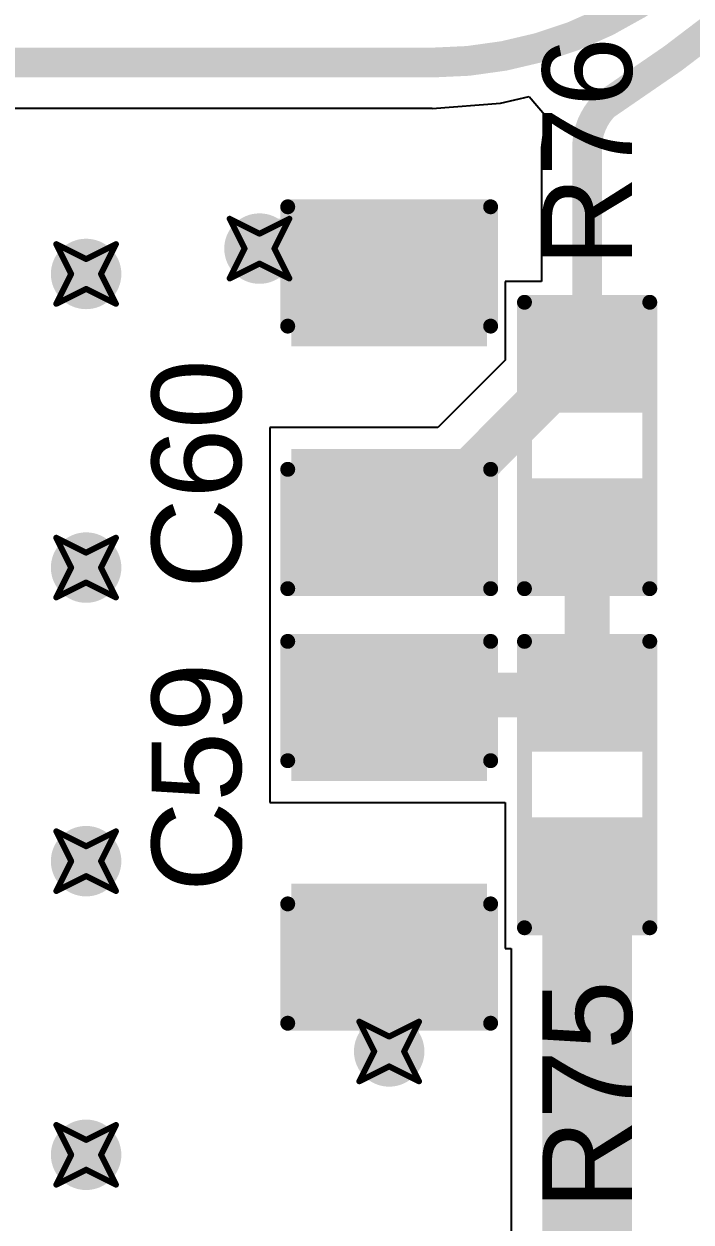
# Model space of a CAD drawing. Header units: inches. Extents: x -0.03 to 9.71, y 0.01 to 4.44.
# Drawn here: x 3.1469 to 3.3705, y 1.1192 to 1.5208 of the extents above; entities that cross this region are included whole.
import ezdxf

# ---------------------------------------------------------------- set-up
doc = ezdxf.new("R2010")
doc.units = ezdxf.units.IN
doc.header["$MEASUREMENT"] = 0
for name, color, linetype in [('Bottom Layer', 5, 'Continuous'), ('Drill Drawing', 1, 'Continuous'), ('Layer 1', 16, 'Continuous'), ('Layer 2', 76, 'Continuous'), ('Top Layer', 1, 'Continuous'), ('Top Overlay', 2, 'Continuous'), ('Top Paste', 8, 'Continuous'), ('Top Solder', 216, 'Continuous'), ('Via Holes', 16, 'Continuous')]:
    doc.layers.add(name, color=color, linetype=linetype)
doc.styles.add('Arial', font='', dxfattribs={"height": 0.2})
doc.styles.get('Arial').set_extended_font_data('Arial')

# ---------------------------------------------------------------- blocks, each defined once
blk = doc.blocks.new('R___0603_27')
at = {"layer": 'Top Layer'}
for points in [[(-0.015, 0.0175), (-0.015, -0.0175), (-0.045, -0.0175), (-0.045, 0.0175)], [(0.045, 0.0175), (0.045, -0.0175), (0.015, -0.0175), (0.015, 0.0175)]]:
    blk.add_hatch(color=1, dxfattribs=at).paths.add_polyline_path(points)
at = {"layer": 'Top Paste'}
for points in [[(-0.015, 0.0175), (-0.015, -0.0175), (-0.045, -0.0175), (-0.045, 0.0175)], [(0.045, 0.0175), (0.045, -0.0175), (0.015, -0.0175), (0.015, 0.0175)]]:
    blk.add_hatch(color=8, dxfattribs=at).paths.add_polyline_path(points)
at = {"layer": 'Top Solder'}
for points in [[(-0.011, 0.0215), (-0.011, -0.0215), (-0.049, -0.0215), (-0.049, 0.0215)], [(0.049, 0.0215), (0.049, -0.0215), (0.011, -0.0215), (0.011, 0.0215)]]:
    blk.add_hatch(color=216, dxfattribs=at).paths.add_polyline_path(points)
at = {"layer": 'Top Overlay'}
for points in [[(-0.048, 0.021, 0.005, 0.005, 0), (0.048, 0.021, 0.005, 0.005, 0)], [(-0.048, 0.021, 0.005, 0.005, 0), (-0.048, -0.021, 0.005, 0.005, 0)], [(0.048, 0.021, 0.005, 0.005, 0), (0.048, -0.021, 0.005, 0.005, 0)], [(-0.048, -0.021, 0.005, 0.005, 0), (0.048, -0.021, 0.005, 0.005, 0)]]:
    blk.add_lwpolyline(points, format="xyseb", dxfattribs=at)
for points in [[(-0.04925, 0.021, 0.0025, 0.0025, 1), (-0.04675, 0.021, 0.0025, 0.0025, 1)], [(-0.04925, 0.021, 0.0025, 0.0025, 1), (-0.04675, 0.021, 0.0025, 0.0025, 1)], [(0.04675, 0.021, 0.0025, 0.0025, 1), (0.04925, 0.021, 0.0025, 0.0025, 1)], [(0.04675, 0.021, 0.0025, 0.0025, 1), (0.04925, 0.021, 0.0025, 0.0025, 1)], [(-0.04925, -0.021, 0.0025, 0.0025, 1), (-0.04675, -0.021, 0.0025, 0.0025, 1)], [(-0.04925, -0.021, 0.0025, 0.0025, 1), (-0.04675, -0.021, 0.0025, 0.0025, 1)], [(0.04675, -0.021, 0.0025, 0.0025, 1), (0.04925, -0.021, 0.0025, 0.0025, 1)], [(0.04675, -0.021, 0.0025, 0.0025, 1), (0.04925, -0.021, 0.0025, 0.0025, 1)]]:
    blk.add_lwpolyline(points, format="xyseb", close=True, dxfattribs=at)
blk = doc.blocks.new('R___0603_28')
at = {"layer": 'Top Layer'}
for points in [[(-0.015, 0.0175), (-0.015, -0.0175), (-0.045, -0.0175), (-0.045, 0.0175)], [(0.045, 0.0175), (0.045, -0.0175), (0.015, -0.0175), (0.015, 0.0175)]]:
    blk.add_hatch(color=1, dxfattribs=at).paths.add_polyline_path(points)
at = {"layer": 'Top Paste'}
for points in [[(-0.015, 0.0175), (-0.015, -0.0175), (-0.045, -0.0175), (-0.045, 0.0175)], [(0.045, 0.0175), (0.045, -0.0175), (0.015, -0.0175), (0.015, 0.0175)]]:
    blk.add_hatch(color=8, dxfattribs=at).paths.add_polyline_path(points)
at = {"layer": 'Top Solder'}
for points in [[(-0.011, 0.0215), (-0.011, -0.0215), (-0.049, -0.0215), (-0.049, 0.0215)], [(0.049, 0.0215), (0.049, -0.0215), (0.011, -0.0215), (0.011, 0.0215)]]:
    blk.add_hatch(color=216, dxfattribs=at).paths.add_polyline_path(points)
at = {"layer": 'Top Overlay'}
for points in [[(-0.048, 0.021, 0.005, 0.005, 0), (0.048, 0.021, 0.005, 0.005, 0)], [(-0.048, 0.021, 0.005, 0.005, 0), (-0.048, -0.021, 0.005, 0.005, 0)], [(0.048, 0.021, 0.005, 0.005, 0), (0.048, -0.021, 0.005, 0.005, 0)], [(-0.048, -0.021, 0.005, 0.005, 0), (0.048, -0.021, 0.005, 0.005, 0)]]:
    blk.add_lwpolyline(points, format="xyseb", dxfattribs=at)
for points in [[(-0.04925, 0.021, 0.0025, 0.0025, 1), (-0.04675, 0.021, 0.0025, 0.0025, 1)], [(-0.04925, 0.021, 0.0025, 0.0025, 1), (-0.04675, 0.021, 0.0025, 0.0025, 1)], [(0.04675, 0.021, 0.0025, 0.0025, 1), (0.04925, 0.021, 0.0025, 0.0025, 1)], [(0.04675, 0.021, 0.0025, 0.0025, 1), (0.04925, 0.021, 0.0025, 0.0025, 1)], [(-0.04925, -0.021, 0.0025, 0.0025, 1), (-0.04675, -0.021, 0.0025, 0.0025, 1)], [(-0.04925, -0.021, 0.0025, 0.0025, 1), (-0.04675, -0.021, 0.0025, 0.0025, 1)], [(0.04675, -0.021, 0.0025, 0.0025, 1), (0.04925, -0.021, 0.0025, 0.0025, 1)], [(0.04675, -0.021, 0.0025, 0.0025, 1), (0.04925, -0.021, 0.0025, 0.0025, 1)]]:
    blk.add_lwpolyline(points, format="xyseb", close=True, dxfattribs=at)
blk = doc.blocks.new('C___0805_142')
at = {"layer": 'Top Layer'}
for points in [[(-0.06, 0.03), (-0.02, 0.03), (-0.02, -0.03), (-0.06, -0.03)], [(0.02, 0.03), (0.06, 0.03), (0.06, -0.03), (0.02, -0.03)]]:
    blk.add_hatch(color=1, dxfattribs=at).paths.add_polyline_path(points)
at = {"layer": 'Top Paste'}
for points in [[(-0.06, 0.03), (-0.02, 0.03), (-0.02, -0.03), (-0.06, -0.03)], [(0.02, 0.03), (0.06, 0.03), (0.06, -0.03), (0.02, -0.03)]]:
    blk.add_hatch(color=8, dxfattribs=at).paths.add_polyline_path(points)
at = {"layer": 'Top Solder'}
for points in [[(-0.06276, 0.03276), (-0.01724, 0.03276), (-0.01724, -0.03276), (-0.06276, -0.03276)], [(0.01724, 0.03276), (0.06276, 0.03276), (0.06276, -0.03276), (0.01724, -0.03276)]]:
    blk.add_hatch(color=216, dxfattribs=at).paths.add_polyline_path(points)
at = {"layer": 'Top Overlay'}
for points in [[(-0.064, -0.034, 0.005, 0.005, 0), (-0.064, 0.034, 0.005, 0.005, 0)], [(-0.024, 0.034, 0.005, 0.005, 0), (-0.064, 0.034, 0.005, 0.005, 0)], [(0.064, 0.034, 0.005, 0.005, 0), (0.024, 0.034, 0.005, 0.005, 0)], [(0.064, -0.034, 0.005, 0.005, 0), (0.064, 0.034, 0.005, 0.005, 0)], [(-0.024, -0.034, 0.005, 0.005, 0), (-0.064, -0.034, 0.005, 0.005, 0)], [(0.064, -0.034, 0.005, 0.005, 0), (0.024, -0.034, 0.005, 0.005, 0)]]:
    blk.add_lwpolyline(points, format="xyseb", dxfattribs=at)
for points in [[(-0.06525, 0.034, 0.0025, 0.0025, 1), (-0.06275, 0.034, 0.0025, 0.0025, 1)], [(-0.06525, 0.034, 0.0025, 0.0025, 1), (-0.06275, 0.034, 0.0025, 0.0025, 1)], [(-0.02525, 0.034, 0.0025, 0.0025, 1), (-0.02275, 0.034, 0.0025, 0.0025, 1)], [(0.02275, 0.034, 0.0025, 0.0025, 1), (0.02525, 0.034, 0.0025, 0.0025, 1)], [(0.06275, 0.034, 0.0025, 0.0025, 1), (0.06525, 0.034, 0.0025, 0.0025, 1)], [(0.06275, 0.034, 0.0025, 0.0025, 1), (0.06525, 0.034, 0.0025, 0.0025, 1)], [(-0.06525, -0.034, 0.0025, 0.0025, 1), (-0.06275, -0.034, 0.0025, 0.0025, 1)], [(-0.06525, -0.034, 0.0025, 0.0025, 1), (-0.06275, -0.034, 0.0025, 0.0025, 1)], [(-0.02525, -0.034, 0.0025, 0.0025, 1), (-0.02275, -0.034, 0.0025, 0.0025, 1)], [(0.02275, -0.034, 0.0025, 0.0025, 1), (0.02525, -0.034, 0.0025, 0.0025, 1)], [(0.06275, -0.034, 0.0025, 0.0025, 1), (0.06525, -0.034, 0.0025, 0.0025, 1)], [(0.06275, -0.034, 0.0025, 0.0025, 1), (0.06525, -0.034, 0.0025, 0.0025, 1)]]:
    blk.add_lwpolyline(points, format="xyseb", close=True, dxfattribs=at)
blk = doc.blocks.new('C___0805_143')
at = {"layer": 'Top Layer'}
for points in [[(-0.06, 0.03), (-0.02, 0.03), (-0.02, -0.03), (-0.06, -0.03)], [(0.02, 0.03), (0.06, 0.03), (0.06, -0.03), (0.02, -0.03)]]:
    blk.add_hatch(color=1, dxfattribs=at).paths.add_polyline_path(points)
at = {"layer": 'Top Paste'}
for points in [[(-0.06, 0.03), (-0.02, 0.03), (-0.02, -0.03), (-0.06, -0.03)], [(0.02, 0.03), (0.06, 0.03), (0.06, -0.03), (0.02, -0.03)]]:
    blk.add_hatch(color=8, dxfattribs=at).paths.add_polyline_path(points)
at = {"layer": 'Top Solder'}
for points in [[(-0.06276, 0.03276), (-0.01724, 0.03276), (-0.01724, -0.03276), (-0.06276, -0.03276)], [(0.01724, 0.03276), (0.06276, 0.03276), (0.06276, -0.03276), (0.01724, -0.03276)]]:
    blk.add_hatch(color=216, dxfattribs=at).paths.add_polyline_path(points)
at = {"layer": 'Top Overlay'}
for points in [[(-0.064, 0.034, 0.005, 0.005, 0), (-0.064, -0.034, 0.005, 0.005, 0)], [(-0.064, 0.034, 0.005, 0.005, 0), (-0.024, 0.034, 0.005, 0.005, 0)], [(0.024, 0.034, 0.005, 0.005, 0), (0.064, 0.034, 0.005, 0.005, 0)], [(0.064, 0.034, 0.005, 0.005, 0), (0.064, -0.034, 0.005, 0.005, 0)], [(-0.064, -0.034, 0.005, 0.005, 0), (-0.024, -0.034, 0.005, 0.005, 0)], [(0.024, -0.034, 0.005, 0.005, 0), (0.064, -0.034, 0.005, 0.005, 0)]]:
    blk.add_lwpolyline(points, format="xyseb", dxfattribs=at)
for points in [[(-0.06525, 0.034, 0.0025, 0.0025, 1), (-0.06275, 0.034, 0.0025, 0.0025, 1)], [(-0.06525, 0.034, 0.0025, 0.0025, 1), (-0.06275, 0.034, 0.0025, 0.0025, 1)], [(-0.02525, 0.034, 0.0025, 0.0025, 1), (-0.02275, 0.034, 0.0025, 0.0025, 1)], [(0.02275, 0.034, 0.0025, 0.0025, 1), (0.02525, 0.034, 0.0025, 0.0025, 1)], [(0.06275, 0.034, 0.0025, 0.0025, 1), (0.06525, 0.034, 0.0025, 0.0025, 1)], [(0.06275, 0.034, 0.0025, 0.0025, 1), (0.06525, 0.034, 0.0025, 0.0025, 1)], [(-0.06525, -0.034, 0.0025, 0.0025, 1), (-0.06275, -0.034, 0.0025, 0.0025, 1)], [(-0.06525, -0.034, 0.0025, 0.0025, 1), (-0.06275, -0.034, 0.0025, 0.0025, 1)], [(-0.02525, -0.034, 0.0025, 0.0025, 1), (-0.02275, -0.034, 0.0025, 0.0025, 1)], [(0.02275, -0.034, 0.0025, 0.0025, 1), (0.02525, -0.034, 0.0025, 0.0025, 1)], [(0.06275, -0.034, 0.0025, 0.0025, 1), (0.06525, -0.034, 0.0025, 0.0025, 1)], [(0.06275, -0.034, 0.0025, 0.0025, 1), (0.06525, -0.034, 0.0025, 0.0025, 1)]]:
    blk.add_lwpolyline(points, format="xyseb", close=True, dxfattribs=at)

msp = doc.modelspace()

# ---------------------------------------------------------------- hatches: boundary and pattern name
at = {"layer": 'Bottom Layer'}
h = msp.add_hatch(color=5, dxfattribs=at)
edge = h.paths.add_edge_path()
edge.add_arc((3.22583, 1.44551), 0.01181, 0, 360)
h = msp.add_hatch(color=5, dxfattribs=at)
edge = h.paths.add_edge_path()
edge.add_arc((3.16772, 1.43701), 0.01181, 0, 360)
h = msp.add_hatch(color=5, dxfattribs=at)
edge = h.paths.add_edge_path()
edge.add_arc((3.16772, 1.33858), 0.01181, 0, 360)
h = msp.add_hatch(color=5, dxfattribs=at)
edge = h.paths.add_edge_path()
edge.add_arc((3.16772, 1.24016), 0.01181, 0, 360)
h = msp.add_hatch(color=5, dxfattribs=at)
edge = h.paths.add_edge_path()
edge.add_arc((3.26929, 1.17638), 0.01181, 0, 360)
h = msp.add_hatch(color=5, dxfattribs=at)
edge = h.paths.add_edge_path()
edge.add_arc((3.16772, 1.14173), 0.01181, 0, 360)
at = {"layer": 'Layer 1'}
h = msp.add_hatch(color=16, dxfattribs=at)
edge = h.paths.add_edge_path()
edge.add_arc((3.22583, 1.44551), 0.01181, 0, 360)
h = msp.add_hatch(color=16, dxfattribs=at)
edge = h.paths.add_edge_path()
edge.add_arc((3.16772, 1.43701), 0.01181, 0, 360)
h = msp.add_hatch(color=16, dxfattribs=at)
edge = h.paths.add_edge_path()
edge.add_arc((3.16772, 1.33858), 0.01181, 0, 360)
h = msp.add_hatch(color=16, dxfattribs=at)
edge = h.paths.add_edge_path()
edge.add_arc((3.16772, 1.24016), 0.01181, 0, 360)
h = msp.add_hatch(color=16, dxfattribs=at)
edge = h.paths.add_edge_path()
edge.add_arc((3.26929, 1.17638), 0.01181, 0, 360)
h = msp.add_hatch(color=16, dxfattribs=at)
edge = h.paths.add_edge_path()
edge.add_arc((3.16772, 1.14173), 0.01181, 0, 360)
at = {"layer": 'Layer 2'}
h = msp.add_hatch(color=76, dxfattribs=at)
edge = h.paths.add_edge_path()
edge.add_arc((3.22583, 1.44551), 0.01181, 0, 360)
h = msp.add_hatch(color=76, dxfattribs=at)
edge = h.paths.add_edge_path()
edge.add_arc((3.16772, 1.43701), 0.01181, 0, 360)
h = msp.add_hatch(color=76, dxfattribs=at)
edge = h.paths.add_edge_path()
edge.add_arc((3.16772, 1.33858), 0.01181, 0, 360)
h = msp.add_hatch(color=76, dxfattribs=at)
edge = h.paths.add_edge_path()
edge.add_arc((3.16772, 1.24016), 0.01181, 0, 360)
h = msp.add_hatch(color=76, dxfattribs=at)
edge = h.paths.add_edge_path()
edge.add_arc((3.26929, 1.17638), 0.01181, 0, 360)
h = msp.add_hatch(color=76, dxfattribs=at)
edge = h.paths.add_edge_path()
edge.add_arc((3.16772, 1.14173), 0.01181, 0, 360)
at = {"layer": 'Top Layer'}
h = msp.add_hatch(color=1, dxfattribs=at)
edge = h.paths.add_edge_path()
edge.add_arc((3.22583, 1.44551), 0.01181, 0, 360)
h = msp.add_hatch(color=1, dxfattribs=at)
edge = h.paths.add_edge_path()
edge.add_arc((3.16772, 1.43701), 0.01181, 0, 360)
h = msp.add_hatch(color=1, dxfattribs=at)
edge = h.paths.add_edge_path()
edge.add_arc((3.16772, 1.33858), 0.01181, 0, 360)
h = msp.add_hatch(color=1, dxfattribs=at)
edge = h.paths.add_edge_path()
edge.add_arc((3.16772, 1.24016), 0.01181, 0, 360)
h = msp.add_hatch(color=1, dxfattribs=at)
edge = h.paths.add_edge_path()
edge.add_arc((3.26929, 1.17638), 0.01181, 0, 360)
h = msp.add_hatch(color=1, dxfattribs=at)
edge = h.paths.add_edge_path()
edge.add_arc((3.16772, 1.14173), 0.01181, 0, 360)
at = {"layer": 'Via Holes'}
h = msp.add_hatch(color=7, dxfattribs=at)
edge = h.paths.add_edge_path()
edge.add_arc((3.22583, 1.44551), 0.00591, 0, 360)
h = msp.add_hatch(color=7, dxfattribs=at)
edge = h.paths.add_edge_path()
edge.add_arc((3.16772, 1.43701), 0.00591, 0, 360)
h = msp.add_hatch(color=7, dxfattribs=at)
edge = h.paths.add_edge_path()
edge.add_arc((3.16772, 1.33858), 0.00591, 0, 360)
h = msp.add_hatch(color=7, dxfattribs=at)
edge = h.paths.add_edge_path()
edge.add_arc((3.16772, 1.24016), 0.00591, 0, 360)
h = msp.add_hatch(color=7, dxfattribs=at)
edge = h.paths.add_edge_path()
edge.add_arc((3.26929, 1.17638), 0.00591, 0, 360)
h = msp.add_hatch(color=7, dxfattribs=at)
edge = h.paths.add_edge_path()
edge.add_arc((3.16772, 1.14173), 0.00591, 0, 360)

# ---------------------------------------------------------------- linework, layer by layer
at = {"layer": 'Drill Drawing'}
for points in [[(3.21583, 1.45551, 0.002, 0.002, 0), (3.22583, 1.45051, 0.002, 0.002, 0)], [(3.21583, 1.45551, 0.002, 0.002, 0), (3.22083, 1.44551, 0.002, 0.002, 0)], [(3.22583, 1.45051, 0.002, 0.002, 0), (3.23583, 1.45551, 0.002, 0.002, 0)], [(3.23083, 1.44551, 0.002, 0.002, 0), (3.23583, 1.45551, 0.002, 0.002, 0)], [(3.15772, 1.44701, 0.002, 0.002, 0), (3.16772, 1.44201, 0.002, 0.002, 0)], [(3.15772, 1.44701, 0.002, 0.002, 0), (3.16272, 1.43701, 0.002, 0.002, 0)], [(3.16772, 1.44201, 0.002, 0.002, 0), (3.17772, 1.44701, 0.002, 0.002, 0)], [(3.17272, 1.43701, 0.002, 0.002, 0), (3.17772, 1.44701, 0.002, 0.002, 0)], [(3.21583, 1.43551, 0.002, 0.002, 0), (3.22083, 1.44551, 0.002, 0.002, 0)], [(3.23083, 1.44551, 0.002, 0.002, 0), (3.23583, 1.43551, 0.002, 0.002, 0)], [(3.15772, 1.42701, 0.002, 0.002, 0), (3.16272, 1.43701, 0.002, 0.002, 0)], [(3.17272, 1.43701, 0.002, 0.002, 0), (3.17772, 1.42701, 0.002, 0.002, 0)], [(3.21583, 1.43551, 0.002, 0.002, 0), (3.22583, 1.44051, 0.002, 0.002, 0)], [(3.22583, 1.44051, 0.002, 0.002, 0), (3.23583, 1.43551, 0.002, 0.002, 0)], [(3.15772, 1.42701, 0.002, 0.002, 0), (3.16772, 1.43201, 0.002, 0.002, 0)], [(3.16772, 1.43201, 0.002, 0.002, 0), (3.17772, 1.42701, 0.002, 0.002, 0)], [(3.15772, 1.34858, 0.002, 0.002, 0), (3.16772, 1.34358, 0.002, 0.002, 0)], [(3.15772, 1.34858, 0.002, 0.002, 0), (3.16272, 1.33858, 0.002, 0.002, 0)], [(3.16772, 1.34358, 0.002, 0.002, 0), (3.17772, 1.34858, 0.002, 0.002, 0)], [(3.17272, 1.33858, 0.002, 0.002, 0), (3.17772, 1.34858, 0.002, 0.002, 0)], [(3.15772, 1.32858, 0.002, 0.002, 0), (3.16272, 1.33858, 0.002, 0.002, 0)], [(3.17272, 1.33858, 0.002, 0.002, 0), (3.17772, 1.32858, 0.002, 0.002, 0)], [(3.15772, 1.32858, 0.002, 0.002, 0), (3.16772, 1.33358, 0.002, 0.002, 0)], [(3.16772, 1.33358, 0.002, 0.002, 0), (3.17772, 1.32858, 0.002, 0.002, 0)], [(3.15772, 1.25016, 0.002, 0.002, 0), (3.16772, 1.24516, 0.002, 0.002, 0)], [(3.15772, 1.25016, 0.002, 0.002, 0), (3.16272, 1.24016, 0.002, 0.002, 0)], [(3.16772, 1.24516, 0.002, 0.002, 0), (3.17772, 1.25016, 0.002, 0.002, 0)], [(3.17272, 1.24016, 0.002, 0.002, 0), (3.17772, 1.25016, 0.002, 0.002, 0)], [(3.15772, 1.23016, 0.002, 0.002, 0), (3.16272, 1.24016, 0.002, 0.002, 0)], [(3.17272, 1.24016, 0.002, 0.002, 0), (3.17772, 1.23016, 0.002, 0.002, 0)], [(3.15772, 1.23016, 0.002, 0.002, 0), (3.16772, 1.23516, 0.002, 0.002, 0)], [(3.16772, 1.23516, 0.002, 0.002, 0), (3.17772, 1.23016, 0.002, 0.002, 0)], [(3.25929, 1.18638, 0.002, 0.002, 0), (3.26929, 1.18138, 0.002, 0.002, 0)], [(3.25929, 1.18638, 0.002, 0.002, 0), (3.26429, 1.17638, 0.002, 0.002, 0)], [(3.26929, 1.18138, 0.002, 0.002, 0), (3.27929, 1.18638, 0.002, 0.002, 0)], [(3.27429, 1.17638, 0.002, 0.002, 0), (3.27929, 1.18638, 0.002, 0.002, 0)], [(3.25929, 1.16638, 0.002, 0.002, 0), (3.26429, 1.17638, 0.002, 0.002, 0)], [(3.27429, 1.17638, 0.002, 0.002, 0), (3.27929, 1.16638, 0.002, 0.002, 0)], [(3.25929, 1.16638, 0.002, 0.002, 0), (3.26929, 1.17138, 0.002, 0.002, 0)], [(3.26929, 1.17138, 0.002, 0.002, 0), (3.27929, 1.16638, 0.002, 0.002, 0)], [(3.15772, 1.15173, 0.002, 0.002, 0), (3.16772, 1.14673, 0.002, 0.002, 0)], [(3.15772, 1.15173, 0.002, 0.002, 0), (3.16272, 1.14173, 0.002, 0.002, 0)], [(3.16772, 1.14673, 0.002, 0.002, 0), (3.17772, 1.15173, 0.002, 0.002, 0)], [(3.17272, 1.14173, 0.002, 0.002, 0), (3.17772, 1.15173, 0.002, 0.002, 0)], [(3.15772, 1.13173, 0.002, 0.002, 0), (3.16272, 1.14173, 0.002, 0.002, 0)], [(3.17272, 1.14173, 0.002, 0.002, 0), (3.17772, 1.13173, 0.002, 0.002, 0)], [(3.15772, 1.13173, 0.002, 0.002, 0), (3.16772, 1.13673, 0.002, 0.002, 0)], [(3.16772, 1.13673, 0.002, 0.002, 0), (3.17772, 1.13173, 0.002, 0.002, 0)]]:
    msp.add_lwpolyline(points, format="xyseb", dxfattribs=at)
for points in [[(3.21533, 1.45551, 0.001, 0.001, 1), (3.21633, 1.45551, 0.001, 0.001, 1)], [(3.21533, 1.45551, 0.001, 0.001, 1), (3.21633, 1.45551, 0.001, 0.001, 1)], [(3.23533, 1.45551, 0.001, 0.001, 1), (3.23633, 1.45551, 0.001, 0.001, 1)], [(3.23533, 1.45551, 0.001, 0.001, 1), (3.23633, 1.45551, 0.001, 0.001, 1)], [(3.22533, 1.45051, 0.001, 0.001, 1), (3.22633, 1.45051, 0.001, 0.001, 1)], [(3.22533, 1.45051, 0.001, 0.001, 1), (3.22633, 1.45051, 0.001, 0.001, 1)], [(3.15722, 1.44701, 0.001, 0.001, 1), (3.15822, 1.44701, 0.001, 0.001, 1)], [(3.15722, 1.44701, 0.001, 0.001, 1), (3.15822, 1.44701, 0.001, 0.001, 1)], [(3.17722, 1.44701, 0.001, 0.001, 1), (3.17822, 1.44701, 0.001, 0.001, 1)], [(3.17722, 1.44701, 0.001, 0.001, 1), (3.17822, 1.44701, 0.001, 0.001, 1)], [(3.22033, 1.44551, 0.001, 0.001, 1), (3.22133, 1.44551, 0.001, 0.001, 1)], [(3.22033, 1.44551, 0.001, 0.001, 1), (3.22133, 1.44551, 0.001, 0.001, 1)], [(3.23033, 1.44551, 0.001, 0.001, 1), (3.23133, 1.44551, 0.001, 0.001, 1)], [(3.23033, 1.44551, 0.001, 0.001, 1), (3.23133, 1.44551, 0.001, 0.001, 1)], [(3.16722, 1.44201, 0.001, 0.001, 1), (3.16822, 1.44201, 0.001, 0.001, 1)], [(3.16722, 1.44201, 0.001, 0.001, 1), (3.16822, 1.44201, 0.001, 0.001, 1)], [(3.16222, 1.43701, 0.001, 0.001, 1), (3.16322, 1.43701, 0.001, 0.001, 1)], [(3.16222, 1.43701, 0.001, 0.001, 1), (3.16322, 1.43701, 0.001, 0.001, 1)], [(3.17222, 1.43701, 0.001, 0.001, 1), (3.17322, 1.43701, 0.001, 0.001, 1)], [(3.17222, 1.43701, 0.001, 0.001, 1), (3.17322, 1.43701, 0.001, 0.001, 1)], [(3.22533, 1.44051, 0.001, 0.001, 1), (3.22633, 1.44051, 0.001, 0.001, 1)], [(3.22533, 1.44051, 0.001, 0.001, 1), (3.22633, 1.44051, 0.001, 0.001, 1)], [(3.21533, 1.43551, 0.001, 0.001, 1), (3.21633, 1.43551, 0.001, 0.001, 1)], [(3.21533, 1.43551, 0.001, 0.001, 1), (3.21633, 1.43551, 0.001, 0.001, 1)], [(3.23533, 1.43551, 0.001, 0.001, 1), (3.23633, 1.43551, 0.001, 0.001, 1)], [(3.23533, 1.43551, 0.001, 0.001, 1), (3.23633, 1.43551, 0.001, 0.001, 1)], [(3.16722, 1.43201, 0.001, 0.001, 1), (3.16822, 1.43201, 0.001, 0.001, 1)], [(3.16722, 1.43201, 0.001, 0.001, 1), (3.16822, 1.43201, 0.001, 0.001, 1)], [(3.15722, 1.42701, 0.001, 0.001, 1), (3.15822, 1.42701, 0.001, 0.001, 1)], [(3.15722, 1.42701, 0.001, 0.001, 1), (3.15822, 1.42701, 0.001, 0.001, 1)], [(3.17722, 1.42701, 0.001, 0.001, 1), (3.17822, 1.42701, 0.001, 0.001, 1)], [(3.17722, 1.42701, 0.001, 0.001, 1), (3.17822, 1.42701, 0.001, 0.001, 1)], [(3.15722, 1.34858, 0.001, 0.001, 1), (3.15822, 1.34858, 0.001, 0.001, 1)], [(3.15722, 1.34858, 0.001, 0.001, 1), (3.15822, 1.34858, 0.001, 0.001, 1)], [(3.17722, 1.34858, 0.001, 0.001, 1), (3.17822, 1.34858, 0.001, 0.001, 1)], [(3.17722, 1.34858, 0.001, 0.001, 1), (3.17822, 1.34858, 0.001, 0.001, 1)], [(3.16722, 1.34358, 0.001, 0.001, 1), (3.16822, 1.34358, 0.001, 0.001, 1)], [(3.16722, 1.34358, 0.001, 0.001, 1), (3.16822, 1.34358, 0.001, 0.001, 1)], [(3.16222, 1.33858, 0.001, 0.001, 1), (3.16322, 1.33858, 0.001, 0.001, 1)], [(3.16222, 1.33858, 0.001, 0.001, 1), (3.16322, 1.33858, 0.001, 0.001, 1)], [(3.17222, 1.33858, 0.001, 0.001, 1), (3.17322, 1.33858, 0.001, 0.001, 1)], [(3.17222, 1.33858, 0.001, 0.001, 1), (3.17322, 1.33858, 0.001, 0.001, 1)], [(3.16722, 1.33358, 0.001, 0.001, 1), (3.16822, 1.33358, 0.001, 0.001, 1)], [(3.16722, 1.33358, 0.001, 0.001, 1), (3.16822, 1.33358, 0.001, 0.001, 1)], [(3.15722, 1.32858, 0.001, 0.001, 1), (3.15822, 1.32858, 0.001, 0.001, 1)], [(3.15722, 1.32858, 0.001, 0.001, 1), (3.15822, 1.32858, 0.001, 0.001, 1)], [(3.17722, 1.32858, 0.001, 0.001, 1), (3.17822, 1.32858, 0.001, 0.001, 1)], [(3.17722, 1.32858, 0.001, 0.001, 1), (3.17822, 1.32858, 0.001, 0.001, 1)], [(3.15722, 1.25016, 0.001, 0.001, 1), (3.15822, 1.25016, 0.001, 0.001, 1)], [(3.15722, 1.25016, 0.001, 0.001, 1), (3.15822, 1.25016, 0.001, 0.001, 1)], [(3.17722, 1.25016, 0.001, 0.001, 1), (3.17822, 1.25016, 0.001, 0.001, 1)], [(3.17722, 1.25016, 0.001, 0.001, 1), (3.17822, 1.25016, 0.001, 0.001, 1)], [(3.16722, 1.24516, 0.001, 0.001, 1), (3.16822, 1.24516, 0.001, 0.001, 1)], [(3.16722, 1.24516, 0.001, 0.001, 1), (3.16822, 1.24516, 0.001, 0.001, 1)], [(3.16222, 1.24016, 0.001, 0.001, 1), (3.16322, 1.24016, 0.001, 0.001, 1)], [(3.16222, 1.24016, 0.001, 0.001, 1), (3.16322, 1.24016, 0.001, 0.001, 1)], [(3.17222, 1.24016, 0.001, 0.001, 1), (3.17322, 1.24016, 0.001, 0.001, 1)], [(3.17222, 1.24016, 0.001, 0.001, 1), (3.17322, 1.24016, 0.001, 0.001, 1)], [(3.16722, 1.23516, 0.001, 0.001, 1), (3.16822, 1.23516, 0.001, 0.001, 1)], [(3.16722, 1.23516, 0.001, 0.001, 1), (3.16822, 1.23516, 0.001, 0.001, 1)], [(3.15722, 1.23016, 0.001, 0.001, 1), (3.15822, 1.23016, 0.001, 0.001, 1)], [(3.15722, 1.23016, 0.001, 0.001, 1), (3.15822, 1.23016, 0.001, 0.001, 1)], [(3.17722, 1.23016, 0.001, 0.001, 1), (3.17822, 1.23016, 0.001, 0.001, 1)], [(3.17722, 1.23016, 0.001, 0.001, 1), (3.17822, 1.23016, 0.001, 0.001, 1)], [(3.25879, 1.18638, 0.001, 0.001, 1), (3.25979, 1.18638, 0.001, 0.001, 1)], [(3.25879, 1.18638, 0.001, 0.001, 1), (3.25979, 1.18638, 0.001, 0.001, 1)], [(3.27879, 1.18638, 0.001, 0.001, 1), (3.27979, 1.18638, 0.001, 0.001, 1)], [(3.27879, 1.18638, 0.001, 0.001, 1), (3.27979, 1.18638, 0.001, 0.001, 1)], [(3.26879, 1.18138, 0.001, 0.001, 1), (3.26979, 1.18138, 0.001, 0.001, 1)], [(3.26879, 1.18138, 0.001, 0.001, 1), (3.26979, 1.18138, 0.001, 0.001, 1)], [(3.26379, 1.17638, 0.001, 0.001, 1), (3.26479, 1.17638, 0.001, 0.001, 1)], [(3.26379, 1.17638, 0.001, 0.001, 1), (3.26479, 1.17638, 0.001, 0.001, 1)], [(3.27379, 1.17638, 0.001, 0.001, 1), (3.27479, 1.17638, 0.001, 0.001, 1)], [(3.27379, 1.17638, 0.001, 0.001, 1), (3.27479, 1.17638, 0.001, 0.001, 1)], [(3.26879, 1.17138, 0.001, 0.001, 1), (3.26979, 1.17138, 0.001, 0.001, 1)], [(3.26879, 1.17138, 0.001, 0.001, 1), (3.26979, 1.17138, 0.001, 0.001, 1)], [(3.25879, 1.16638, 0.001, 0.001, 1), (3.25979, 1.16638, 0.001, 0.001, 1)], [(3.25879, 1.16638, 0.001, 0.001, 1), (3.25979, 1.16638, 0.001, 0.001, 1)], [(3.27879, 1.16638, 0.001, 0.001, 1), (3.27979, 1.16638, 0.001, 0.001, 1)], [(3.27879, 1.16638, 0.001, 0.001, 1), (3.27979, 1.16638, 0.001, 0.001, 1)], [(3.15722, 1.15173, 0.001, 0.001, 1), (3.15822, 1.15173, 0.001, 0.001, 1)], [(3.15722, 1.15173, 0.001, 0.001, 1), (3.15822, 1.15173, 0.001, 0.001, 1)], [(3.17722, 1.15173, 0.001, 0.001, 1), (3.17822, 1.15173, 0.001, 0.001, 1)], [(3.17722, 1.15173, 0.001, 0.001, 1), (3.17822, 1.15173, 0.001, 0.001, 1)], [(3.16722, 1.14673, 0.001, 0.001, 1), (3.16822, 1.14673, 0.001, 0.001, 1)], [(3.16722, 1.14673, 0.001, 0.001, 1), (3.16822, 1.14673, 0.001, 0.001, 1)], [(3.16222, 1.14173, 0.001, 0.001, 1), (3.16322, 1.14173, 0.001, 0.001, 1)], [(3.16222, 1.14173, 0.001, 0.001, 1), (3.16322, 1.14173, 0.001, 0.001, 1)], [(3.17222, 1.14173, 0.001, 0.001, 1), (3.17322, 1.14173, 0.001, 0.001, 1)], [(3.17222, 1.14173, 0.001, 0.001, 1), (3.17322, 1.14173, 0.001, 0.001, 1)], [(3.16722, 1.13673, 0.001, 0.001, 1), (3.16822, 1.13673, 0.001, 0.001, 1)], [(3.16722, 1.13673, 0.001, 0.001, 1), (3.16822, 1.13673, 0.001, 0.001, 1)], [(3.15722, 1.13173, 0.001, 0.001, 1), (3.15822, 1.13173, 0.001, 0.001, 1)], [(3.15722, 1.13173, 0.001, 0.001, 1), (3.15822, 1.13173, 0.001, 0.001, 1)], [(3.17722, 1.13173, 0.001, 0.001, 1), (3.17822, 1.13173, 0.001, 0.001, 1)], [(3.17722, 1.13173, 0.001, 0.001, 1), (3.17822, 1.13173, 0.001, 0.001, 1)]]:
    msp.add_lwpolyline(points, format="xyseb", close=True, dxfattribs=at)
at = {"layer": 'Top Layer'}
for p, q in [((3.28367, 1.49242), (3.30657, 1.49423)), ((3.30657, 1.49423), (3.31619, 1.49654)), ((3.31619, 1.49654), (3.32202, 1.48971)), ((3.03774, 1.49258), (3.28367, 1.49258)), ((3.28367, 1.49258), (3.28367, 1.49242)), ((3.32153, 1.48852), (3.32033, 1.47938)), ((3.32202, 1.48971), (3.32153, 1.48852)), ((3.32033, 1.47938), (3.32034, 1.47938)), ((3.32034, 1.47938), (3.32034, 1.43451)), ((3.32034, 1.43451), (3.30813, 1.43451)), ((3.30813, 1.43451), (3.30813, 1.40814)), ((3.30813, 1.40814), (3.28562, 1.38552)), ((3.28562, 1.38552), (3.22929, 1.38552)), ((3.22929, 1.38552), (3.22929, 1.32552)), ((3.22929, 1.32552), (3.22929, 1.32552)), ((3.22929, 1.32552), (3.22929, 1.31984)), ((3.22929, 1.31984), (3.22929, 1.31984)), ((3.22929, 1.31984), (3.22929, 1.25984)), ((3.22929, 1.25984), (3.30813, 1.25984)), ((3.30813, 1.25984), (3.30813, 1.21084)), ((3.30813, 1.21084), (3.31014, 1.21084)), ((3.31014, 1.21084), (3.31014, 1.02362))]:
    msp.add_line(p, q, dxfattribs=at)
for points in [[(3.43425, 1.64208, 0.01, 0.01, -0.247076), (3.36432, 1.50921, 0.01, 0.01, 0)], [(3.41457, 1.63877, 0.01, 0.01, -0.414214), (3.28367, 1.50787, 0.01, 0.01, 0)], [(3.34149, 1.49352, 0.01, 0.01, 0), (3.36432, 1.50921, 0.01, 0.01, 0)], [(3.02992, 1.50787, 0.01, 0.01, 0), (3.28367, 1.50787, 0.01, 0.01, 0)], [(3.33563, 1.47938, 0.01, 0.01, -0.198554), (3.34147, 1.4935, 0.01, 0.01, 0)], [(3.34147, 1.4935, 0.01, 0.01, -0.000343), (3.34149, 1.49352, 0.01, 0.01, 0)], [(3.33563, 1.40951, 0.01, 0.01, 0), (3.33563, 1.47938, 0.01, 0.01, 0)], [(3.22583, 1.44551, 0.02, 0.02, 0), (3.26929, 1.44551, 0.02, 0.02, 0)], [(3.3272, 1.40201, 0.015, 0.015, 0), (3.33467, 1.40951, 0.015, 0.015, 0)], [(3.29179, 1.36643, 0.015, 0.015, 0), (3.3272, 1.40201, 0.015, 0.015, 0)], [(3.26929, 1.35551, 0.015, 0.015, 0), (3.29179, 1.36643, 0.015, 0.015, 0)], [(3.33563, 1.29584, 0.015, 0.015, 0), (3.33563, 1.34951, 0.015, 0.015, 0)], [(3.26929, 1.28984, 0.015, 0.015, 0), (3.27529, 1.29584, 0.015, 0.015, 0)], [(3.27529, 1.29584, 0.015, 0.015, 0), (3.33563, 1.29584, 0.015, 0.015, 0)], [(3.33563, 0.92815, 0.03, 0.03, 0), (3.33563, 1.23584, 0.03, 0.03, 0)], [(3.26929, 1.17638, 0.02, 0.02, 0), (3.26929, 1.21984, 0.02, 0.02, 0)]]:
    msp.add_lwpolyline(points, format="xyseb", dxfattribs=at)
for points in [[(3.36182, 1.50921, 0.005, 0.005, 1), (3.36682, 1.50921, 0.005, 0.005, 1)], [(3.36182, 1.50921, 0.005, 0.005, 1), (3.36682, 1.50921, 0.005, 0.005, 1)], [(3.28117, 1.50787, 0.005, 0.005, 1), (3.28617, 1.50787, 0.005, 0.005, 1)], [(3.28117, 1.50787, 0.005, 0.005, 1), (3.28617, 1.50787, 0.005, 0.005, 1)], [(3.33897, 1.4935, 0.005, 0.005, 1), (3.34397, 1.4935, 0.005, 0.005, 1)], [(3.33897, 1.4935, 0.005, 0.005, 1), (3.34397, 1.4935, 0.005, 0.005, 1)], [(3.33899, 1.49352, 0.005, 0.005, 1), (3.34399, 1.49352, 0.005, 0.005, 1)], [(3.33899, 1.49352, 0.005, 0.005, 1), (3.34399, 1.49352, 0.005, 0.005, 1)], [(3.33313, 1.47938, 0.005, 0.005, 1), (3.33813, 1.47938, 0.005, 0.005, 1)], [(3.33313, 1.47938, 0.005, 0.005, 1), (3.33813, 1.47938, 0.005, 0.005, 1)], [(3.22083, 1.44551, 0.01, 0.01, 1), (3.23083, 1.44551, 0.01, 0.01, 1)], [(3.26429, 1.44551, 0.01, 0.01, 1), (3.27429, 1.44551, 0.01, 0.01, 1)], [(3.33092, 1.40951, 0.0075, 0.0075, 1), (3.33842, 1.40951, 0.0075, 0.0075, 1)], [(3.33313, 1.40951, 0.005, 0.005, 1), (3.33813, 1.40951, 0.005, 0.005, 1)], [(3.32345, 1.40201, 0.0075, 0.0075, 1), (3.33095, 1.40201, 0.0075, 0.0075, 1)], [(3.32345, 1.40201, 0.0075, 0.0075, 1), (3.33095, 1.40201, 0.0075, 0.0075, 1)], [(3.28804, 1.36643, 0.0075, 0.0075, 1), (3.29554, 1.36643, 0.0075, 0.0075, 1)], [(3.28804, 1.36643, 0.0075, 0.0075, 1), (3.29554, 1.36643, 0.0075, 0.0075, 1)], [(3.26554, 1.35551, 0.0075, 0.0075, 1), (3.27304, 1.35551, 0.0075, 0.0075, 1)], [(3.33188, 1.34951, 0.0075, 0.0075, 1), (3.33938, 1.34951, 0.0075, 0.0075, 1)], [(3.27154, 1.29584, 0.0075, 0.0075, 1), (3.27904, 1.29584, 0.0075, 0.0075, 1)], [(3.27154, 1.29584, 0.0075, 0.0075, 1), (3.27904, 1.29584, 0.0075, 0.0075, 1)], [(3.33188, 1.29584, 0.0075, 0.0075, 1), (3.33938, 1.29584, 0.0075, 0.0075, 1)], [(3.33188, 1.29584, 0.0075, 0.0075, 1), (3.33938, 1.29584, 0.0075, 0.0075, 1)], [(3.26554, 1.28984, 0.0075, 0.0075, 1), (3.27304, 1.28984, 0.0075, 0.0075, 1)], [(3.32813, 1.23584, 0.015, 0.015, 1), (3.34313, 1.23584, 0.015, 0.015, 1)], [(3.26429, 1.21984, 0.01, 0.01, 1), (3.27429, 1.21984, 0.01, 0.01, 1)], [(3.26429, 1.17638, 0.01, 0.01, 1), (3.27429, 1.17638, 0.01, 0.01, 1)]]:
    msp.add_lwpolyline(points, format="xyseb", close=True, dxfattribs=at)

# ---------------------------------------------------------------- block references
for name, p, rotation in [('C___0805_142', (3.26929, 1.39552), 270), ('R___0603_27', (3.33563, 1.37951), 90), ('C___0805_143', (3.26929, 1.24984), 90), ('R___0603_28', (3.33563, 1.26584), 90)]:
    msp.add_blockref(name, p, dxfattribs=dict(rotation=rotation))

# ---------------------------------------------------------------- texts
at = {"layer": 'Top Overlay', "style": 'Arial'}
for s, p in [('R76', (3.35063, 1.43949)), ('C60', (3.21969, 1.33151)), ('C59', (3.21969, 1.22986)), ('R75', (3.35063, 1.12333))]:
    msp.add_text(s, height=0.03, rotation=90, dxfattribs=at).set_placement(p)

doc.saveas('drawing.dxf')
